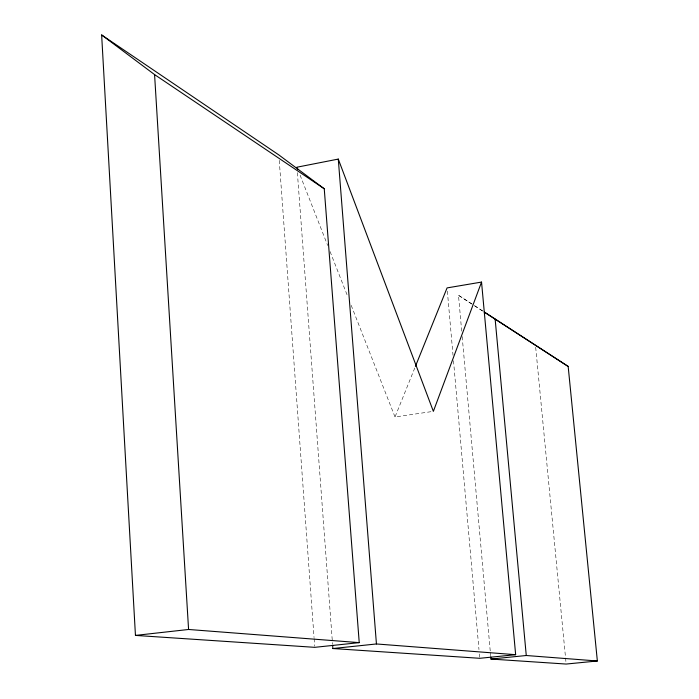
<?xml version="1.0" encoding="UTF-8"?>
<svg xmlns="http://www.w3.org/2000/svg" width="699" height="699" viewBox="0 0 699 699"><rect width="100%" height="100%" fill="white"/><g stroke="black" fill="none" stroke-linecap="round" stroke-linejoin="round"><path stroke-width="0.52" stroke-dasharray="3.5 2.62" d="M430.96 411.702L395.014 416.98L415.023 367.377M461.69 331.134L458.492 295.301L483.236 311.317M458.492 295.301L473.695 305.21M474.586 305.786L483.525 311.614M300.098 175.187L327.691 245.48M330.085 251.57L347.613 296.219M351.195 305.349L395.014 416.98M535.687 347.298L565.937 661.883M462.179 336.56L490.27 651.451M490.366 652.534L490.654 655.793M447.36 291.168L453.013 355.249M453.494 360.684L478.972 649.616M479.357 653.958L479.645 657.217M297.372 172.644L332.549 644.181M279.251 160.377L314.043 637.549M314.122 638.633L314.681 646.243"/><path stroke-width="1.05" d="M415.424 366.363L447.072 287.909L481.541 282.081L433.371 411.353L338.281 159.084L296.961 167.201L297.748 169.193M135.449 635.408L188.581 629.476L359.234 642.634L324.249 188.774L278.849 154.933L101.643 34.95L135.449 635.408L314.76 647.335L359.234 642.634M332.628 645.264L332.873 648.532L376.438 643.962L515.652 654.692L481.541 282.081M515.652 654.692L479.741 658.301L332.873 648.532M490.75 656.877L490.951 659.052L526.268 655.513L597.357 660.992L568.173 366.442L484.154 311.911M597.357 660.992L566.146 664.05L490.951 659.052M484.416 312.2L568.173 366.442M101.643 34.95L154.575 74.592L324.249 188.774M495.145 319.19L526.268 655.513M338.281 159.084L376.438 643.962M154.575 74.592L188.581 629.476"/></g></svg>
